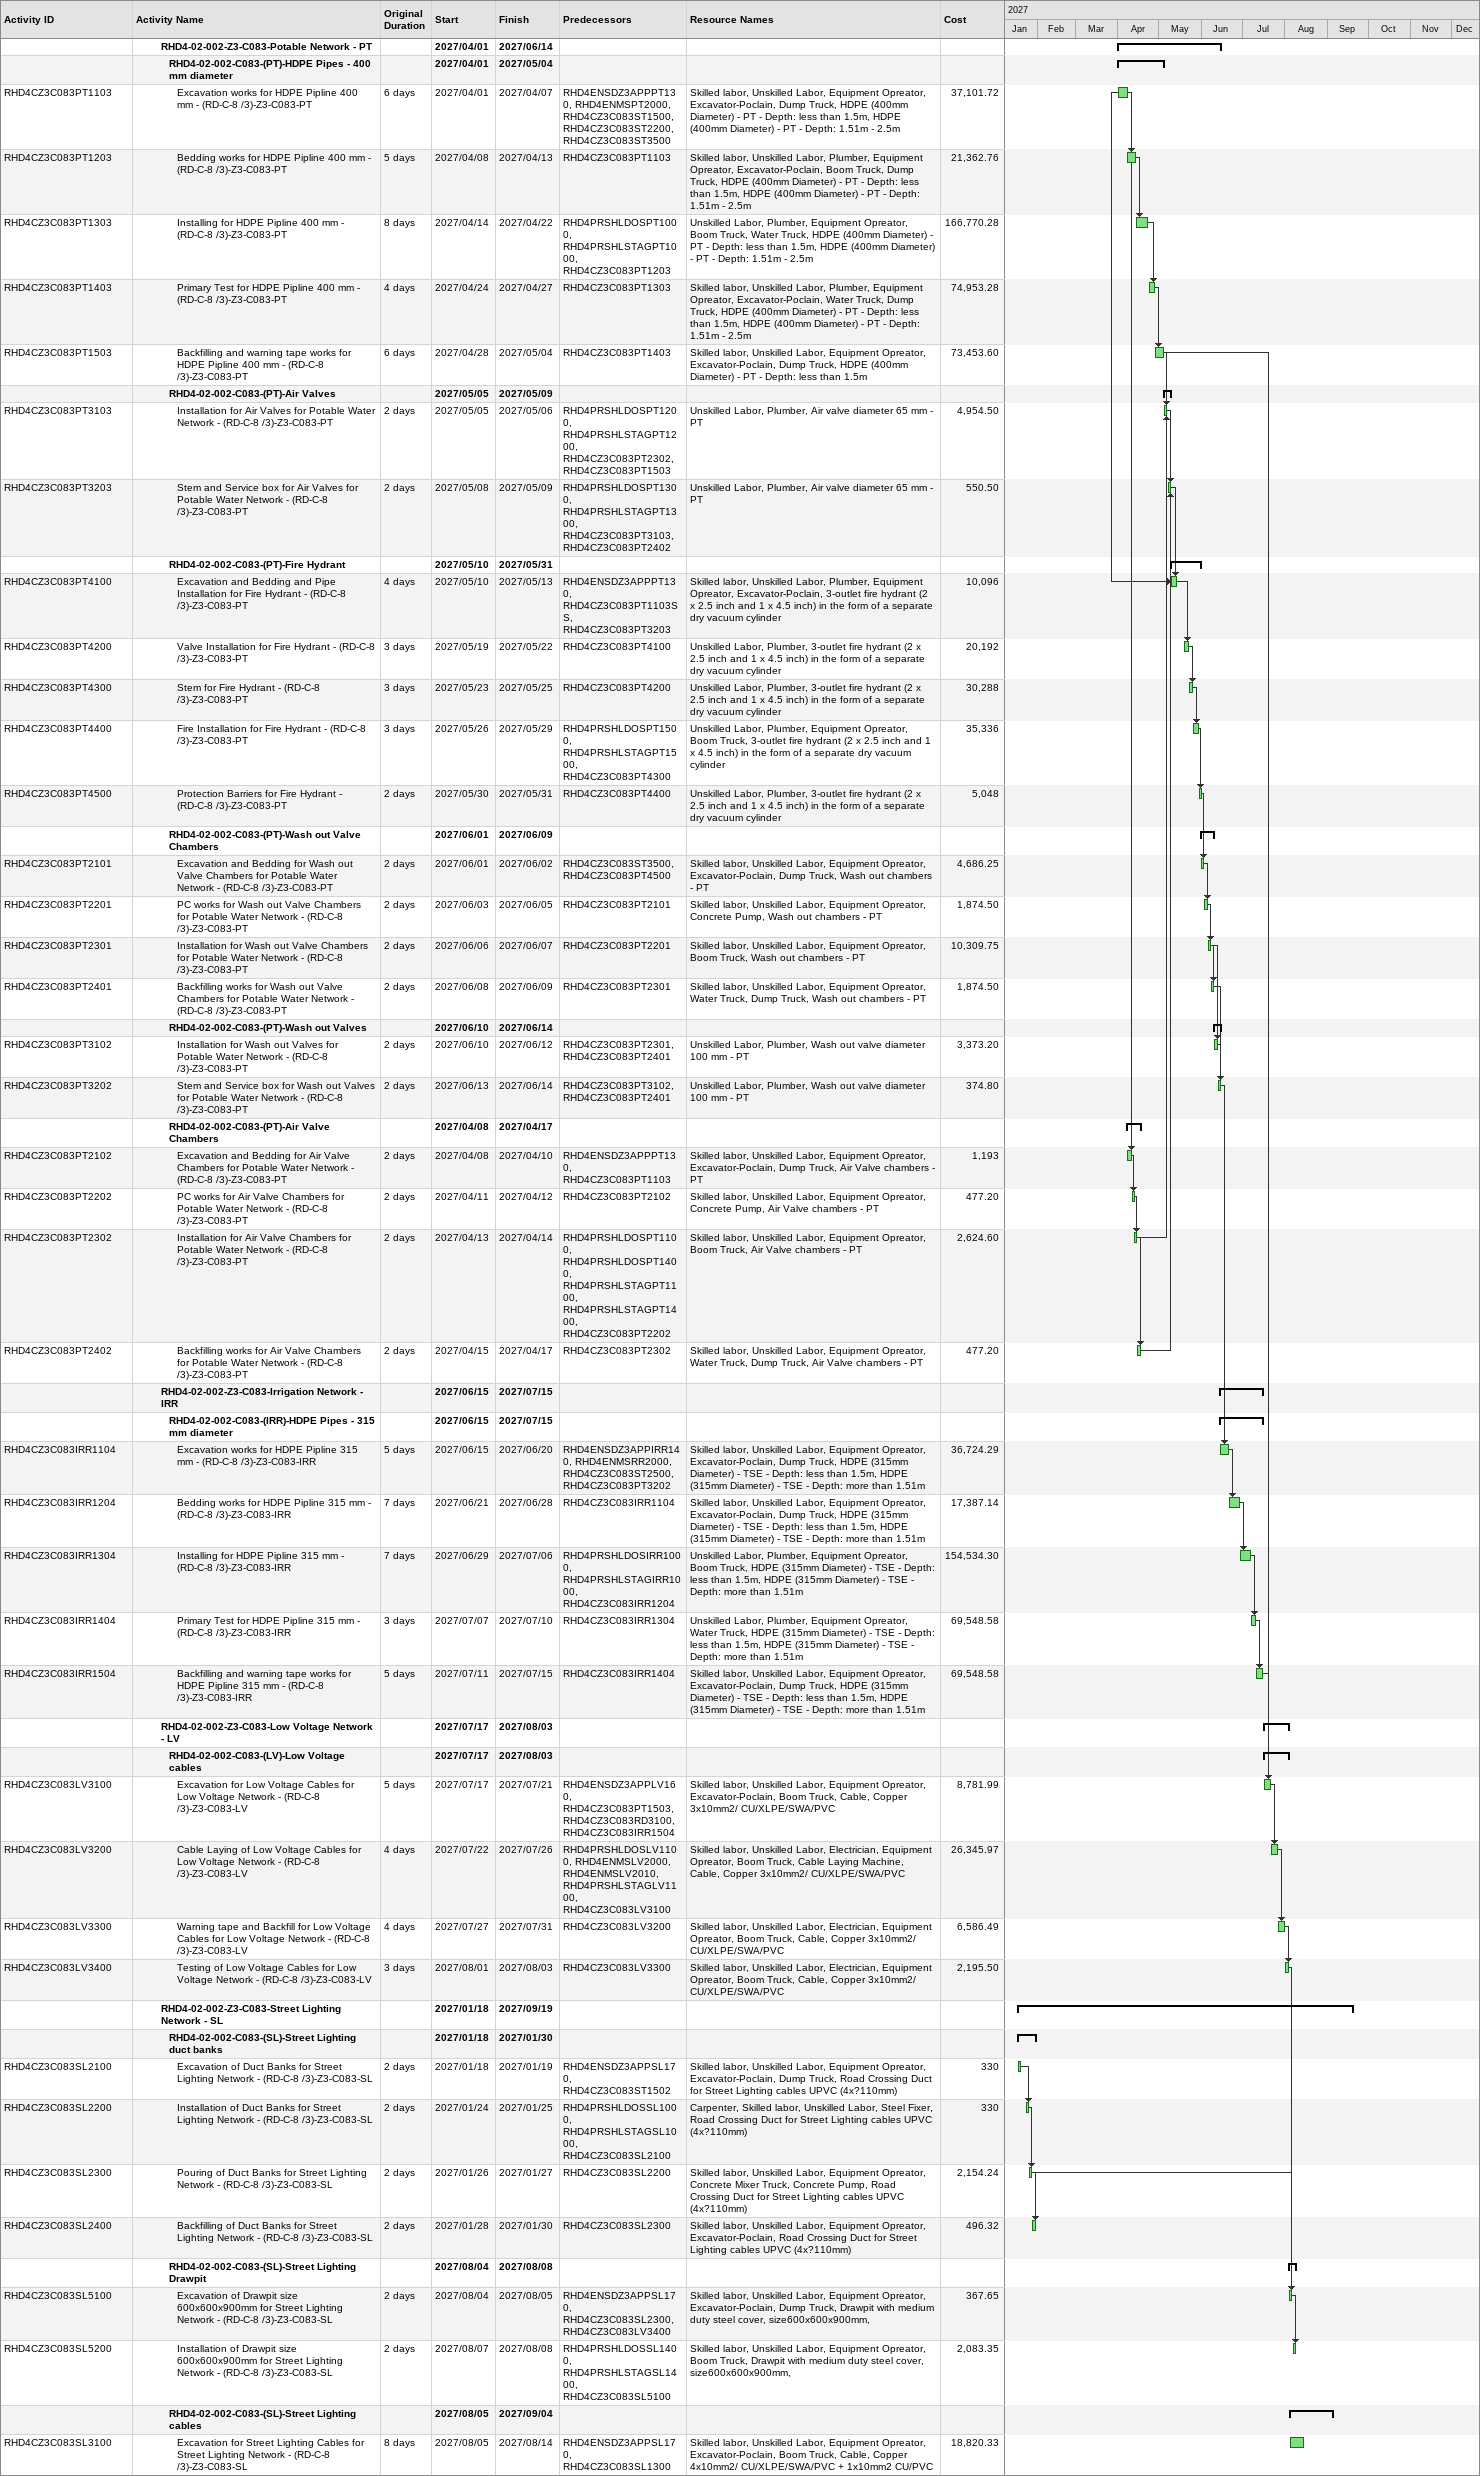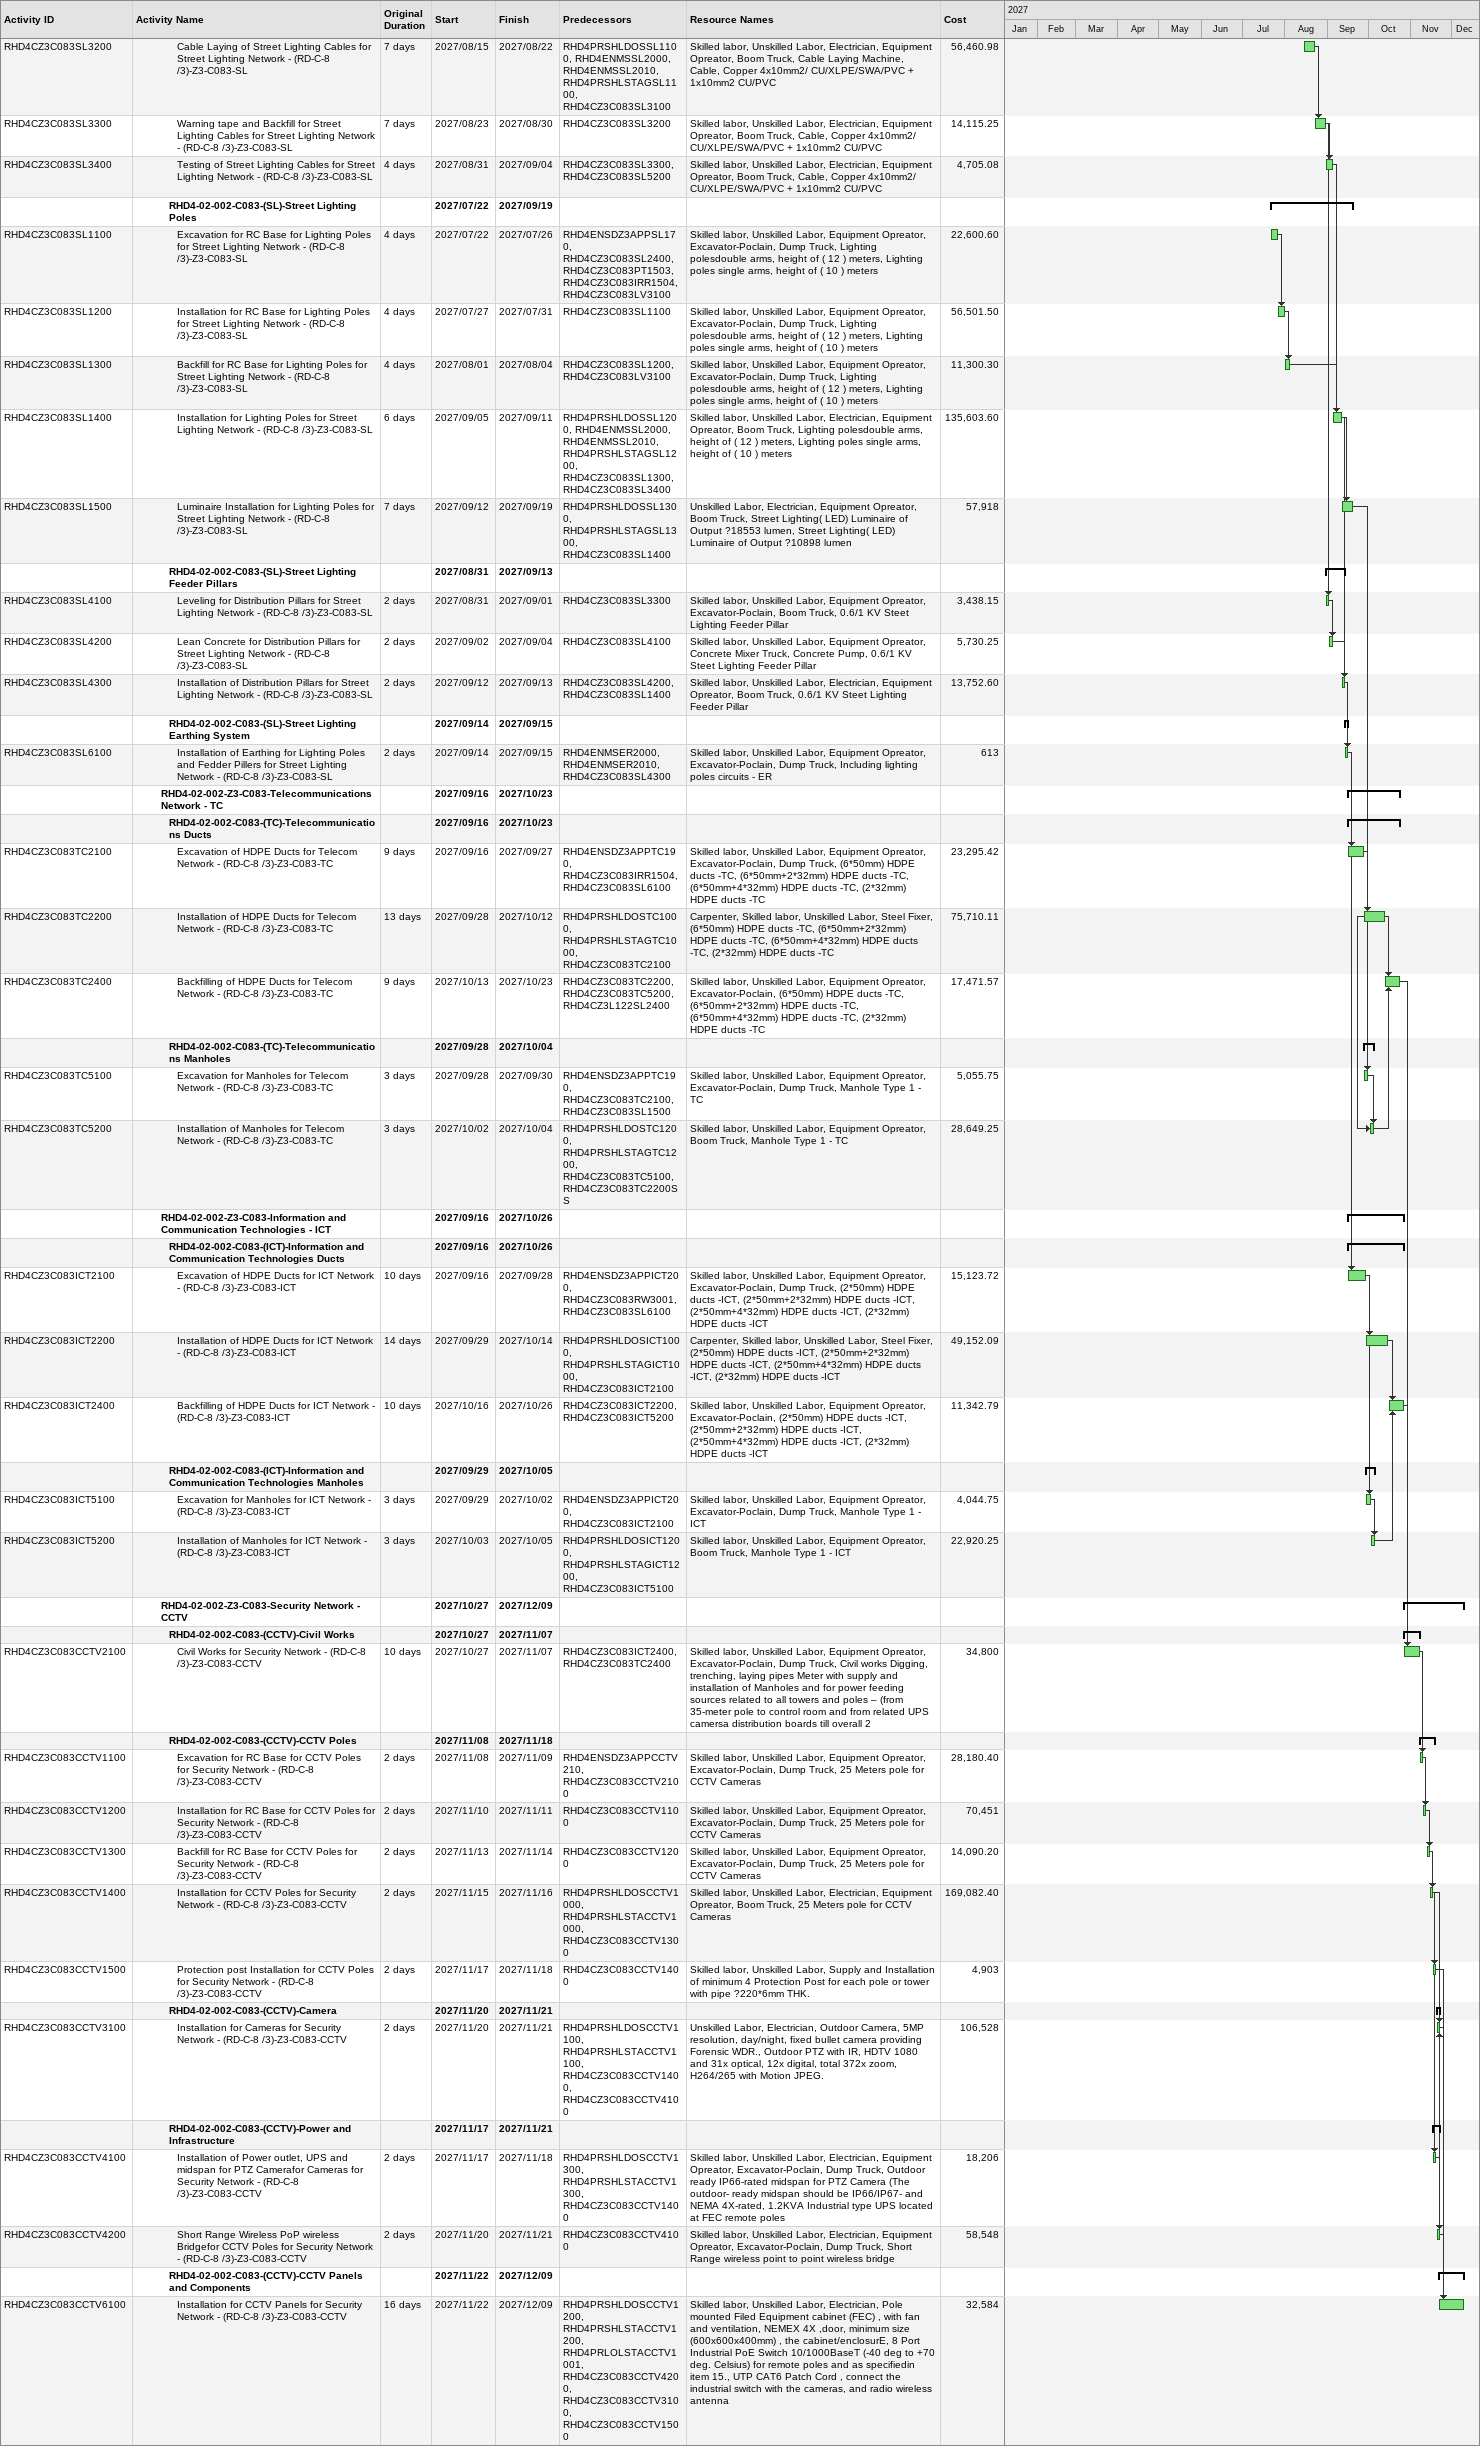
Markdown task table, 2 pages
| ID | Level | Task | Original duration | Start | Finish | Predecessors | Resources | Cost |
|---|---|---|---|---|---|---|---|---|
|  | 4 | **RHD4-02-002-Z3-C083-Potable Network - PT** |  | 2027-04-01 | 2027-06-14 |  |  |  |
|  | 5 | **RHD4-02-002-C083-(PT)-HDPE Pipes - 400 mm diameter** |  | 2027-04-01 | 2027-05-04 |  |  |  |
| RHD4CZ3C083PT1103 | 6 | Excavation works for HDPE Pipline 400 mm - (RD-C-8 /3)-Z3-C083-PT | 6d | 2027-04-01 | 2027-04-07 | RHD4ENSDZ3APPPT130, RHD4ENMSPT2000, RHD4CZ3C083ST1500, RHD4CZ3C083ST2200, RHD4CZ3C083ST3500 | Skilled labor, Unskilled Labor, Equipment Opreator, Excavator-Poclain, Dump Truck, HDPE (400mm Diameter) - PT - Depth: less than 1.5m, HDPE (400mm Diameter) - PT - Depth: 1.51m - 2.5m | 37101.72 |
| RHD4CZ3C083PT1203 | 6 | Bedding works for HDPE Pipline 400 mm - (RD-C-8 /3)-Z3-C083-PT | 5d | 2027-04-08 | 2027-04-13 | RHD4CZ3C083PT1103 | Skilled labor, Unskilled Labor, Plumber, Equipment Opreator, Excavator-Poclain, Boom Truck, Dump Truck, HDPE (400mm Diameter) - PT - Depth: less than 1.5m, HDPE (400mm Diameter) - PT - Depth: 1.51m - 2.5m | 21362.76 |
| RHD4CZ3C083PT1303 | 6 | Installing for HDPE Pipline 400 mm - (RD-C-8 /3)-Z3-C083-PT | 8d | 2027-04-14 | 2027-04-22 | RHD4PRSHLDOSPT1000, RHD4PRSHLSTAGPT1000, RHD4CZ3C083PT1203 | Unskilled Labor, Plumber, Equipment Opreator, Boom Truck, Water Truck, HDPE (400mm Diameter) - PT - Depth: less than 1.5m, HDPE (400mm Diameter) - PT - Depth: 1.51m - 2.5m | 166770.28 |
| RHD4CZ3C083PT1403 | 6 | Primary Test for HDPE Pipline 400 mm - (RD-C-8 /3)-Z3-C083-PT | 4d | 2027-04-24 | 2027-04-27 | RHD4CZ3C083PT1303 | Skilled labor, Unskilled Labor, Plumber, Equipment Opreator, Excavator-Poclain, Water Truck, Dump Truck, HDPE (400mm Diameter) - PT - Depth: less than 1.5m, HDPE (400mm Diameter) - PT - Depth: 1.51m - 2.5m | 74953.28 |
| RHD4CZ3C083PT1503 | 6 | Backfilling and warning tape works for HDPE Pipline 400 mm - (RD-C-8 /3)-Z3-C083-PT | 6d | 2027-04-28 | 2027-05-04 | RHD4CZ3C083PT1403 | Skilled labor, Unskilled Labor, Equipment Opreator, Excavator-Poclain, Dump Truck, HDPE (400mm Diameter) - PT - Depth: less than 1.5m | 73453.60 |
|  | 5 | **RHD4-02-002-C083-(PT)-Air Valves** |  | 2027-05-05 | 2027-05-09 |  |  |  |
| RHD4CZ3C083PT3103 | 6 | Installation for Air Valves for Potable Water Network - (RD-C-8 /3)-Z3-C083-PT | 2d | 2027-05-05 | 2027-05-06 | RHD4PRSHLDOSPT1200, RHD4PRSHLSTAGPT1200, RHD4CZ3C083PT2302, RHD4CZ3C083PT1503 | Unskilled Labor, Plumber, Air valve diameter 65 mm - PT | 4954.50 |
| RHD4CZ3C083PT3203 | 6 | Stem and Service box for Air Valves for Potable Water Network - (RD-C-8 /3)-Z3-C083-PT | 2d | 2027-05-08 | 2027-05-09 | RHD4PRSHLDOSPT1300, RHD4PRSHLSTAGPT1300, RHD4CZ3C083PT3103, RHD4CZ3C083PT2402 | Unskilled Labor, Plumber, Air valve diameter 65 mm - PT | 550.50 |
|  | 5 | **RHD4-02-002-C083-(PT)-Fire Hydrant** |  | 2027-05-10 | 2027-05-31 |  |  |  |
| RHD4CZ3C083PT4100 | 6 | Excavation and Bedding and Pipe Installation for Fire Hydrant - (RD-C-8 /3)-Z3-C083-PT | 4d | 2027-05-10 | 2027-05-13 | RHD4ENSDZ3APPPT130, RHD4CZ3C083PT1103SS, RHD4CZ3C083PT3203 | Skilled labor, Unskilled Labor, Plumber, Equipment Opreator, Excavator-Poclain, 3-outlet fire hydrant (2 x 2.5 inch and 1 x 4.5 inch) in the form of a separate dry vacuum cylinder | 10096 |
| RHD4CZ3C083PT4200 | 6 | Valve Installation for Fire Hydrant - (RD-C-8 /3)-Z3-C083-PT | 3d | 2027-05-19 | 2027-05-22 | RHD4CZ3C083PT4100 | Unskilled Labor, Plumber, 3-outlet fire hydrant (2 x 2.5 inch and 1 x 4.5 inch) in the form of a separate dry vacuum cylinder | 20192 |
| RHD4CZ3C083PT4300 | 6 | Stem for Fire Hydrant - (RD-C-8 /3)-Z3-C083-PT | 3d | 2027-05-23 | 2027-05-25 | RHD4CZ3C083PT4200 | Unskilled Labor, Plumber, 3-outlet fire hydrant (2 x 2.5 inch and 1 x 4.5 inch) in the form of a separate dry vacuum cylinder | 30288 |
| RHD4CZ3C083PT4400 | 6 | Fire Installation for Fire Hydrant - (RD-C-8 /3)-Z3-C083-PT | 3d | 2027-05-26 | 2027-05-29 | RHD4PRSHLDOSPT1500, RHD4PRSHLSTAGPT1500, RHD4CZ3C083PT4300 | Unskilled Labor, Plumber, Equipment Opreator, Boom Truck, 3-outlet fire hydrant (2 x 2.5 inch and 1 x 4.5 inch) in the form of a separate dry vacuum cylinder | 35336 |
| RHD4CZ3C083PT4500 | 6 | Protection Barriers for Fire Hydrant - (RD-C-8 /3)-Z3-C083-PT | 2d | 2027-05-30 | 2027-05-31 | RHD4CZ3C083PT4400 | Unskilled Labor, Plumber, 3-outlet fire hydrant (2 x 2.5 inch and 1 x 4.5 inch) in the form of a separate dry vacuum cylinder | 5048 |
|  | 5 | **RHD4-02-002-C083-(PT)-Wash out Valve Chambers** |  | 2027-06-01 | 2027-06-09 |  |  |  |
| RHD4CZ3C083PT2101 | 6 | Excavation and Bedding for Wash out Valve Chambers for Potable Water Network - (RD-C-8 /3)-Z3-C083-PT | 2d | 2027-06-01 | 2027-06-02 | RHD4CZ3C083ST3500, RHD4CZ3C083PT4500 | Skilled labor, Unskilled Labor, Equipment Opreator, Excavator-Poclain, Dump Truck, Wash out chambers - PT | 4686.25 |
| RHD4CZ3C083PT2201 | 6 | PC works for Wash out Valve Chambers for Potable Water Network - (RD-C-8 /3)-Z3-C083-PT | 2d | 2027-06-03 | 2027-06-05 | RHD4CZ3C083PT2101 | Skilled labor, Unskilled Labor, Equipment Opreator, Concrete Pump, Wash out chambers - PT | 1874.50 |
| RHD4CZ3C083PT2301 | 6 | Installation for Wash out Valve Chambers for Potable Water Network - (RD-C-8 /3)-Z3-C083-PT | 2d | 2027-06-06 | 2027-06-07 | RHD4CZ3C083PT2201 | Skilled labor, Unskilled Labor, Equipment Opreator, Boom Truck, Wash out chambers - PT | 10309.75 |
| RHD4CZ3C083PT2401 | 6 | Backfilling works for Wash out Valve Chambers for Potable Water Network - (RD-C-8 /3)-Z3-C083-PT | 2d | 2027-06-08 | 2027-06-09 | RHD4CZ3C083PT2301 | Skilled labor, Unskilled Labor, Equipment Opreator, Water Truck, Dump Truck, Wash out chambers - PT | 1874.50 |
|  | 5 | **RHD4-02-002-C083-(PT)-Wash out Valves** |  | 2027-06-10 | 2027-06-14 |  |  |  |
| RHD4CZ3C083PT3102 | 6 | Installation for Wash out Valves for Potable Water Network - (RD-C-8 /3)-Z3-C083-PT | 2d | 2027-06-10 | 2027-06-12 | RHD4CZ3C083PT2301, RHD4CZ3C083PT2401 | Unskilled Labor, Plumber, Wash out valve diameter 100 mm - PT | 3373.20 |
| RHD4CZ3C083PT3202 | 6 | Stem and Service box for Wash out Valves for Potable Water Network - (RD-C-8 /3)-Z3-C083-PT | 2d | 2027-06-13 | 2027-06-14 | RHD4CZ3C083PT3102, RHD4CZ3C083PT2401 | Unskilled Labor, Plumber, Wash out valve diameter 100 mm - PT | 374.80 |
|  | 5 | **RHD4-02-002-C083-(PT)-Air Valve Chambers** |  | 2027-04-08 | 2027-04-17 |  |  |  |
| RHD4CZ3C083PT2102 | 6 | Excavation and Bedding for Air Valve Chambers for Potable Water Network - (RD-C-8 /3)-Z3-C083-PT | 2d | 2027-04-08 | 2027-04-10 | RHD4ENSDZ3APPPT130, RHD4CZ3C083PT1103 | Skilled labor, Unskilled Labor, Equipment Opreator, Excavator-Poclain, Dump Truck, Air Valve chambers - PT | 1193 |
| RHD4CZ3C083PT2202 | 6 | PC works for Air Valve Chambers for Potable Water Network - (RD-C-8 /3)-Z3-C083-PT | 2d | 2027-04-11 | 2027-04-12 | RHD4CZ3C083PT2102 | Skilled labor, Unskilled Labor, Equipment Opreator, Concrete Pump, Air Valve chambers - PT | 477.20 |
| RHD4CZ3C083PT2302 | 6 | Installation for Air Valve Chambers for Potable Water Network - (RD-C-8 /3)-Z3-C083-PT | 2d | 2027-04-13 | 2027-04-14 | RHD4PRSHLDOSPT1100, RHD4PRSHLDOSPT1400, RHD4PRSHLSTAGPT1100, RHD4PRSHLSTAGPT1400, RHD4CZ3C083PT2202 | Skilled labor, Unskilled Labor, Equipment Opreator, Boom Truck, Air Valve chambers - PT | 2624.60 |
| RHD4CZ3C083PT2402 | 6 | Backfilling works for Air Valve Chambers for Potable Water Network - (RD-C-8 /3)-Z3-C083-PT | 2d | 2027-04-15 | 2027-04-17 | RHD4CZ3C083PT2302 | Skilled labor, Unskilled Labor, Equipment Opreator, Water Truck, Dump Truck, Air Valve chambers - PT | 477.20 |
|  | 4 | **RHD4-02-002-Z3-C083-Irrigation Network - IRR** |  | 2027-06-15 | 2027-07-15 |  |  |  |
|  | 5 | **RHD4-02-002-C083-(IRR)-HDPE Pipes - 315 mm diameter** |  | 2027-06-15 | 2027-07-15 |  |  |  |
| RHD4CZ3C083IRR1104 | 6 | Excavation works for HDPE Pipline 315 mm - (RD-C-8 /3)-Z3-C083-IRR | 5d | 2027-06-15 | 2027-06-20 | RHD4ENSDZ3APPIRR140, RHD4ENMSRR2000, RHD4CZ3C083ST2500, RHD4CZ3C083PT3202 | Skilled labor, Unskilled Labor, Equipment Opreator, Excavator-Poclain, Dump Truck, HDPE (315mm Diameter) - TSE - Depth: less than 1.5m, HDPE (315mm Diameter) - TSE - Depth: more than 1.51m | 36724.29 |
| RHD4CZ3C083IRR1204 | 6 | Bedding works for HDPE Pipline 315 mm - (RD-C-8 /3)-Z3-C083-IRR | 7d | 2027-06-21 | 2027-06-28 | RHD4CZ3C083IRR1104 | Skilled labor, Unskilled Labor, Equipment Opreator, Excavator-Poclain, Dump Truck, HDPE (315mm Diameter) - TSE - Depth: less than 1.5m, HDPE (315mm Diameter) - TSE - Depth: more than 1.51m | 17387.14 |
| RHD4CZ3C083IRR1304 | 6 | Installing for HDPE Pipline 315 mm - (RD-C-8 /3)-Z3-C083-IRR | 7d | 2027-06-29 | 2027-07-06 | RHD4PRSHLDOSIRR1000, RHD4PRSHLSTAGIRR1000, RHD4CZ3C083IRR1204 | Unskilled Labor, Plumber, Equipment Opreator, Boom Truck, HDPE (315mm Diameter) - TSE - Depth: less than 1.5m, HDPE (315mm Diameter) - TSE - Depth: more than 1.51m | 154534.30 |
| RHD4CZ3C083IRR1404 | 6 | Primary Test for HDPE Pipline 315 mm - (RD-C-8 /3)-Z3-C083-IRR | 3d | 2027-07-07 | 2027-07-10 | RHD4CZ3C083IRR1304 | Unskilled Labor, Plumber, Equipment Opreator, Water Truck, HDPE (315mm Diameter) - TSE - Depth: less than 1.5m, HDPE (315mm Diameter) - TSE - Depth: more than 1.51m | 69548.58 |
| RHD4CZ3C083IRR1504 | 6 | Backfilling and warning tape works for HDPE Pipline 315 mm - (RD-C-8 /3)-Z3-C083-IRR | 5d | 2027-07-11 | 2027-07-15 | RHD4CZ3C083IRR1404 | Skilled labor, Unskilled Labor, Equipment Opreator, Excavator-Poclain, Dump Truck, HDPE (315mm Diameter) - TSE - Depth: less than 1.5m, HDPE (315mm Diameter) - TSE - Depth: more than 1.51m | 69548.58 |
|  | 4 | **RHD4-02-002-Z3-C083-Low Voltage Network - LV** |  | 2027-07-17 | 2027-08-03 |  |  |  |
|  | 5 | **RHD4-02-002-C083-(LV)-Low Voltage cables** |  | 2027-07-17 | 2027-08-03 |  |  |  |
| RHD4CZ3C083LV3100 | 6 | Excavation for Low Voltage Cables for Low Voltage Network - (RD-C-8 /3)-Z3-C083-LV | 5d | 2027-07-17 | 2027-07-21 | RHD4ENSDZ3APPLV160, RHD4CZ3C083PT1503, RHD4CZ3C083RD3100, RHD4CZ3C083IRR1504 | Skilled labor, Unskilled Labor, Equipment Opreator, Excavator-Poclain, Boom Truck, Cable, Copper 3x10mm2/ CU/XLPE/SWA/PVC | 8781.99 |
| RHD4CZ3C083LV3200 | 6 | Cable Laying of Low Voltage Cables for Low Voltage Network - (RD-C-8 /3)-Z3-C083-LV | 4d | 2027-07-22 | 2027-07-26 | RHD4PRSHLDOSLV1100, RHD4ENMSLV2000, RHD4ENMSLV2010, RHD4PRSHLSTAGLV1100, RHD4CZ3C083LV3100 | Skilled labor, Unskilled Labor, Electrician, Equipment Opreator, Boom Truck, Cable Laying Machine, Cable, Copper 3x10mm2/ CU/XLPE/SWA/PVC | 26345.97 |
| RHD4CZ3C083LV3300 | 6 | Warning tape and Backfill for Low Voltage Cables for Low Voltage Network - (RD-C-8 /3)-Z3-C083-LV | 4d | 2027-07-27 | 2027-07-31 | RHD4CZ3C083LV3200 | Skilled labor, Unskilled Labor, Electrician, Equipment Opreator, Boom Truck, Cable, Copper 3x10mm2/ CU/XLPE/SWA/PVC | 6586.49 |
| RHD4CZ3C083LV3400 | 6 | Testing of Low Voltage Cables for Low Voltage Network - (RD-C-8 /3)-Z3-C083-LV | 3d | 2027-08-01 | 2027-08-03 | RHD4CZ3C083LV3300 | Skilled labor, Unskilled Labor, Electrician, Equipment Opreator, Boom Truck, Cable, Copper 3x10mm2/ CU/XLPE/SWA/PVC | 2195.50 |
|  | 4 | **RHD4-02-002-Z3-C083-Street Lighting Network - SL** |  | 2027-01-18 | 2027-09-19 |  |  |  |
|  | 5 | **RHD4-02-002-C083-(SL)-Street Lighting duct banks** |  | 2027-01-18 | 2027-01-30 |  |  |  |
| RHD4CZ3C083SL2100 | 6 | Excavation of Duct Banks for Street Lighting Network - (RD-C-8 /3)-Z3-C083-SL | 2d | 2027-01-18 | 2027-01-19 | RHD4ENSDZ3APPSL170, RHD4CZ3C083ST1502 | Skilled labor, Unskilled Labor, Equipment Opreator, Excavator-Poclain, Dump Truck, Road Crossing Duct for Street Lighting cables UPVC (4x?110mm) | 330 |
| RHD4CZ3C083SL2200 | 6 | Installation of Duct Banks for Street Lighting Network - (RD-C-8 /3)-Z3-C083-SL | 2d | 2027-01-24 | 2027-01-25 | RHD4PRSHLDOSSL1000, RHD4PRSHLSTAGSL1000, RHD4CZ3C083SL2100 | Carpenter, Skilled labor, Unskilled Labor, Steel Fixer, Road Crossing Duct for Street Lighting cables UPVC (4x?110mm) | 330 |
| RHD4CZ3C083SL2300 | 6 | Pouring of Duct Banks for Street Lighting Network - (RD-C-8 /3)-Z3-C083-SL | 2d | 2027-01-26 | 2027-01-27 | RHD4CZ3C083SL2200 | Skilled labor, Unskilled Labor, Equipment Opreator, Concrete Mixer Truck, Concrete Pump, Road Crossing Duct for Street Lighting cables UPVC (4x?110mm) | 2154.24 |
| RHD4CZ3C083SL2400 | 6 | Backfilling of Duct Banks for Street Lighting Network - (RD-C-8 /3)-Z3-C083-SL | 2d | 2027-01-28 | 2027-01-30 | RHD4CZ3C083SL2300 | Skilled labor, Unskilled Labor, Equipment Opreator, Excavator-Poclain, Road Crossing Duct for Street Lighting cables UPVC (4x?110mm) | 496.32 |
|  | 5 | **RHD4-02-002-C083-(SL)-Street Lighting Drawpit** |  | 2027-08-04 | 2027-08-08 |  |  |  |
| RHD4CZ3C083SL5100 | 6 | Excavation of Drawpit size 600x600x900mm for Street Lighting Network - (RD-C-8 /3)-Z3-C083-SL | 2d | 2027-08-04 | 2027-08-05 | RHD4ENSDZ3APPSL170, RHD4CZ3C083SL2300, RHD4CZ3C083LV3400 | Skilled labor, Unskilled Labor, Equipment Opreator, Excavator-Poclain, Dump Truck, Drawpit with medium duty steel cover, size600x600x900mm, | 367.65 |
| RHD4CZ3C083SL5200 | 6 | Installation of Drawpit size 600x600x900mm for Street Lighting Network - (RD-C-8 /3)-Z3-C083-SL | 2d | 2027-08-07 | 2027-08-08 | RHD4PRSHLDOSSL1400, RHD4PRSHLSTAGSL1400, RHD4CZ3C083SL5100 | Skilled labor, Unskilled Labor, Equipment Opreator, Boom Truck, Drawpit with medium duty steel cover, size600x600x900mm, | 2083.35 |
|  | 5 | **RHD4-02-002-C083-(SL)-Street Lighting cables** |  | 2027-08-05 | 2027-09-04 |  |  |  |
| RHD4CZ3C083SL3100 | 6 | Excavation for Street Lighting Cables for Street Lighting Network - (RD-C-8 /3)-Z3-C083-SL | 8d | 2027-08-05 | 2027-08-14 | RHD4ENSDZ3APPSL170, RHD4CZ3C083SL1300 | Skilled labor, Unskilled Labor, Equipment Opreator, Excavator-Poclain, Boom Truck, Cable, Copper 4x10mm2/ CU/XLPE/SWA/PVC + 1x10mm2 CU/PVC | 18820.33 |
| RHD4CZ3C083SL3200 | 6 | Cable Laying of Street Lighting Cables for Street Lighting Network - (RD-C-8 /3)-Z3-C083-SL | 7d | 2027-08-15 | 2027-08-22 | RHD4PRSHLDOSSL1100, RHD4ENMSSL2000, RHD4ENMSSL2010, RHD4PRSHLSTAGSL1100, RHD4CZ3C083SL3100 | Skilled labor, Unskilled Labor, Electrician, Equipment Opreator, Boom Truck, Cable Laying Machine, Cable, Copper 4x10mm2/ CU/XLPE/SWA/PVC + 1x10mm2 CU/PVC | 56460.98 |
| RHD4CZ3C083SL3300 | 6 | Warning tape and Backfill for Street Lighting Cables for Street Lighting Network - (RD-C-8 /3)-Z3-C083-SL | 7d | 2027-08-23 | 2027-08-30 | RHD4CZ3C083SL3200 | Skilled labor, Unskilled Labor, Electrician, Equipment Opreator, Boom Truck, Cable, Copper 4x10mm2/ CU/XLPE/SWA/PVC + 1x10mm2 CU/PVC | 14115.25 |
| RHD4CZ3C083SL3400 | 6 | Testing of Street Lighting Cables for Street Lighting Network - (RD-C-8 /3)-Z3-C083-SL | 4d | 2027-08-31 | 2027-09-04 | RHD4CZ3C083SL3300, RHD4CZ3C083SL5200 | Skilled labor, Unskilled Labor, Electrician, Equipment Opreator, Boom Truck, Cable, Copper 4x10mm2/ CU/XLPE/SWA/PVC + 1x10mm2 CU/PVC | 4705.08 |
|  | 5 | **RHD4-02-002-C083-(SL)-Street Lighting Poles** |  | 2027-07-22 | 2027-09-19 |  |  |  |
| RHD4CZ3C083SL1100 | 6 | Excavation for RC Base for Lighting Poles for Street Lighting Network - (RD-C-8 /3)-Z3-C083-SL | 4d | 2027-07-22 | 2027-07-26 | RHD4ENSDZ3APPSL170, RHD4CZ3C083SL2400, RHD4CZ3C083PT1503, RHD4CZ3C083IRR1504, RHD4CZ3C083LV3100 | Skilled labor, Unskilled Labor, Equipment Opreator, Excavator-Poclain, Dump Truck, Lighting polesdouble arms, height of ( 12 ) meters, Lighting poles single arms, height of ( 10 ) meters | 22600.60 |
| RHD4CZ3C083SL1200 | 6 | Installation for RC Base for Lighting Poles for Street Lighting Network - (RD-C-8 /3)-Z3-C083-SL | 4d | 2027-07-27 | 2027-07-31 | RHD4CZ3C083SL1100 | Skilled labor, Unskilled Labor, Equipment Opreator, Excavator-Poclain, Dump Truck, Lighting polesdouble arms, height of ( 12 ) meters, Lighting poles single arms, height of ( 10 ) meters | 56501.50 |
| RHD4CZ3C083SL1300 | 6 | Backfill for RC Base for Lighting Poles for Street Lighting Network - (RD-C-8 /3)-Z3-C083-SL | 4d | 2027-08-01 | 2027-08-04 | RHD4CZ3C083SL1200, RHD4CZ3C083LV3100 | Skilled labor, Unskilled Labor, Equipment Opreator, Excavator-Poclain, Dump Truck, Lighting polesdouble arms, height of ( 12 ) meters, Lighting poles single arms, height of ( 10 ) meters | 11300.30 |
| RHD4CZ3C083SL1400 | 6 | Installation for Lighting Poles for Street Lighting Network - (RD-C-8 /3)-Z3-C083-SL | 6d | 2027-09-05 | 2027-09-11 | RHD4PRSHLDOSSL1200, RHD4ENMSSL2000, RHD4ENMSSL2010, RHD4PRSHLSTAGSL1200, RHD4CZ3C083SL1300, RHD4CZ3C083SL3400 | Skilled labor, Unskilled Labor, Electrician, Equipment Opreator, Boom Truck, Lighting polesdouble arms, height of ( 12 ) meters, Lighting poles single arms, height of ( 10 ) meters | 135603.60 |
| RHD4CZ3C083SL1500 | 6 | Luminaire Installation for Lighting Poles for Street Lighting Network - (RD-C-8 /3)-Z3-C083-SL | 7d | 2027-09-12 | 2027-09-19 | RHD4PRSHLDOSSL1300, RHD4PRSHLSTAGSL1300, RHD4CZ3C083SL1400 | Unskilled Labor, Electrician, Equipment Opreator, Boom Truck, Street Lighting( LED) Luminaire of Output ?18553 lumen, Street Lighting( LED) Luminaire of Output ?10898 lumen | 57918 |
|  | 5 | **RHD4-02-002-C083-(SL)-Street Lighting Feeder Pillars** |  | 2027-08-31 | 2027-09-13 |  |  |  |
| RHD4CZ3C083SL4100 | 6 | Leveling for Distribution Pillars for Street Lighting Network - (RD-C-8 /3)-Z3-C083-SL | 2d | 2027-08-31 | 2027-09-01 | RHD4CZ3C083SL3300 | Skilled labor, Unskilled Labor, Equipment Opreator, Excavator-Poclain, Boom Truck, 0.6/1 KV Steet Lighting Feeder Pillar | 3438.15 |
| RHD4CZ3C083SL4200 | 6 | Lean Concrete for Distribution Pillars for Street Lighting Network - (RD-C-8 /3)-Z3-C083-SL | 2d | 2027-09-02 | 2027-09-04 | RHD4CZ3C083SL4100 | Skilled labor, Unskilled Labor, Equipment Opreator, Concrete Mixer Truck, Concrete Pump, 0.6/1 KV Steet Lighting Feeder Pillar | 5730.25 |
| RHD4CZ3C083SL4300 | 6 | Installation of Distribution Pillars for Street Lighting Network - (RD-C-8 /3)-Z3-C083-SL | 2d | 2027-09-12 | 2027-09-13 | RHD4CZ3C083SL4200, RHD4CZ3C083SL1400 | Skilled labor, Unskilled Labor, Electrician, Equipment Opreator, Boom Truck, 0.6/1 KV Steet Lighting Feeder Pillar | 13752.60 |
|  | 5 | **RHD4-02-002-C083-(SL)-Street Lighting Earthing System** |  | 2027-09-14 | 2027-09-15 |  |  |  |
| RHD4CZ3C083SL6100 | 6 | Installation of Earthing for Lighting Poles and Fedder Pillers for Street Lighting Network - (RD-C-8 /3)-Z3-C083-SL | 2d | 2027-09-14 | 2027-09-15 | RHD4ENMSER2000, RHD4ENMSER2010, RHD4CZ3C083SL4300 | Skilled labor, Unskilled Labor, Equipment Opreator, Excavator-Poclain, Dump Truck, Including lighting poles circuits - ER | 613 |
|  | 4 | **RHD4-02-002-Z3-C083-Telecommunications Network - TC** |  | 2027-09-16 | 2027-10-23 |  |  |  |
|  | 5 | **RHD4-02-002-C083-(TC)-Telecommunications Ducts** |  | 2027-09-16 | 2027-10-23 |  |  |  |
| RHD4CZ3C083TC2100 | 6 | Excavation of HDPE Ducts for Telecom Network - (RD-C-8 /3)-Z3-C083-TC | 9d | 2027-09-16 | 2027-09-27 | RHD4ENSDZ3APPTC190, RHD4CZ3C083IRR1504, RHD4CZ3C083SL6100 | Skilled labor, Unskilled Labor, Equipment Opreator, Excavator-Poclain, Dump Truck, (6*50mm) HDPE ducts -TC, (6*50mm+2*32mm) HDPE ducts -TC, (6*50mm+4*32mm) HDPE ducts -TC, (2*32mm) HDPE ducts -TC | 23295.42 |
| RHD4CZ3C083TC2200 | 6 | Installation of HDPE Ducts for Telecom Network - (RD-C-8 /3)-Z3-C083-TC | 13d | 2027-09-28 | 2027-10-12 | RHD4PRSHLDOSTC1000, RHD4PRSHLSTAGTC1000, RHD4CZ3C083TC2100 | Carpenter, Skilled labor, Unskilled Labor, Steel Fixer, (6*50mm) HDPE ducts -TC, (6*50mm+2*32mm) HDPE ducts -TC, (6*50mm+4*32mm) HDPE ducts -TC, (2*32mm) HDPE ducts -TC | 75710.11 |
| RHD4CZ3C083TC2400 | 6 | Backfilling of HDPE Ducts for Telecom Network - (RD-C-8 /3)-Z3-C083-TC | 9d | 2027-10-13 | 2027-10-23 | RHD4CZ3C083TC2200, RHD4CZ3C083TC5200, RHD4CZ3L122SL2400 | Skilled labor, Unskilled Labor, Equipment Opreator, Excavator-Poclain, (6*50mm) HDPE ducts -TC, (6*50mm+2*32mm) HDPE ducts -TC, (6*50mm+4*32mm) HDPE ducts -TC, (2*32mm) HDPE ducts -TC | 17471.57 |
|  | 5 | **RHD4-02-002-C083-(TC)-Telecommunications Manholes** |  | 2027-09-28 | 2027-10-04 |  |  |  |
| RHD4CZ3C083TC5100 | 6 | Excavation for Manholes for Telecom Network - (RD-C-8 /3)-Z3-C083-TC | 3d | 2027-09-28 | 2027-09-30 | RHD4ENSDZ3APPTC190, RHD4CZ3C083TC2100, RHD4CZ3C083SL1500 | Skilled labor, Unskilled Labor, Equipment Opreator, Excavator-Poclain, Dump Truck, Manhole Type 1 - TC | 5055.75 |
| RHD4CZ3C083TC5200 | 6 | Installation of Manholes for Telecom Network - (RD-C-8 /3)-Z3-C083-TC | 3d | 2027-10-02 | 2027-10-04 | RHD4PRSHLDOSTC1200, RHD4PRSHLSTAGTC1200, RHD4CZ3C083TC5100, RHD4CZ3C083TC2200SS | Skilled labor, Unskilled Labor, Equipment Opreator, Boom Truck, Manhole Type 1 - TC | 28649.25 |
|  | 4 | **RHD4-02-002-Z3-C083-Information and Communication Technologies - ICT** |  | 2027-09-16 | 2027-10-26 |  |  |  |
|  | 5 | **RHD4-02-002-C083-(ICT)-Information and Communication Technologies Ducts** |  | 2027-09-16 | 2027-10-26 |  |  |  |
| RHD4CZ3C083ICT2100 | 6 | Excavation of HDPE Ducts for ICT Network - (RD-C-8 /3)-Z3-C083-ICT | 10d | 2027-09-16 | 2027-09-28 | RHD4ENSDZ3APPICT200, RHD4CZ3C083RW3001, RHD4CZ3C083SL6100 | Skilled labor, Unskilled Labor, Equipment Opreator, Excavator-Poclain, Dump Truck, (2*50mm) HDPE ducts -ICT, (2*50mm+2*32mm) HDPE ducts -ICT, (2*50mm+4*32mm) HDPE ducts -ICT, (2*32mm) HDPE ducts -ICT | 15123.72 |
| RHD4CZ3C083ICT2200 | 6 | Installation of HDPE Ducts for ICT Network - (RD-C-8 /3)-Z3-C083-ICT | 14d | 2027-09-29 | 2027-10-14 | RHD4PRSHLDOSICT1000, RHD4PRSHLSTAGICT1000, RHD4CZ3C083ICT2100 | Carpenter, Skilled labor, Unskilled Labor, Steel Fixer, (2*50mm) HDPE ducts -ICT, (2*50mm+2*32mm) HDPE ducts -ICT, (2*50mm+4*32mm) HDPE ducts -ICT, (2*32mm) HDPE ducts -ICT | 49152.09 |
| RHD4CZ3C083ICT2400 | 6 | Backfilling of HDPE Ducts for ICT Network - (RD-C-8 /3)-Z3-C083-ICT | 10d | 2027-10-16 | 2027-10-26 | RHD4CZ3C083ICT2200, RHD4CZ3C083ICT5200 | Skilled labor, Unskilled Labor, Equipment Opreator, Excavator-Poclain, (2*50mm) HDPE ducts -ICT, (2*50mm+2*32mm) HDPE ducts -ICT, (2*50mm+4*32mm) HDPE ducts -ICT, (2*32mm) HDPE ducts -ICT | 11342.79 |
|  | 5 | **RHD4-02-002-C083-(ICT)-Information and Communication Technologies Manholes** |  | 2027-09-29 | 2027-10-05 |  |  |  |
| RHD4CZ3C083ICT5100 | 6 | Excavation for Manholes for ICT Network - (RD-C-8 /3)-Z3-C083-ICT | 3d | 2027-09-29 | 2027-10-02 | RHD4ENSDZ3APPICT200, RHD4CZ3C083ICT2100 | Skilled labor, Unskilled Labor, Equipment Opreator, Excavator-Poclain, Dump Truck, Manhole Type 1 - ICT | 4044.75 |
| RHD4CZ3C083ICT5200 | 6 | Installation of Manholes for ICT Network - (RD-C-8 /3)-Z3-C083-ICT | 3d | 2027-10-03 | 2027-10-05 | RHD4PRSHLDOSICT1200, RHD4PRSHLSTAGICT1200, RHD4CZ3C083ICT5100 | Skilled labor, Unskilled Labor, Equipment Opreator, Boom Truck, Manhole Type 1 - ICT | 22920.25 |
|  | 4 | **RHD4-02-002-Z3-C083-Security Network - CCTV** |  | 2027-10-27 | 2027-12-09 |  |  |  |
|  | 5 | **RHD4-02-002-C083-(CCTV)-Civil Works** |  | 2027-10-27 | 2027-11-07 |  |  |  |
| RHD4CZ3C083CCTV2100 | 6 | Civil Works for Security Network - (RD-C-8 /3)-Z3-C083-CCTV | 10d | 2027-10-27 | 2027-11-07 | RHD4CZ3C083ICT2400, RHD4CZ3C083TC2400 | Skilled labor, Unskilled Labor, Equipment Opreator, Excavator-Poclain, Dump Truck, Civil works Digging, trenching, laying pipes Meter with supply and installation of Manholes and for power feeding sources related to all towers and poles – (from 35-meter pole to control room and from related UPS camersa distribution boards till overall 2 | 34800 |
|  | 5 | **RHD4-02-002-C083-(CCTV)-CCTV Poles** |  | 2027-11-08 | 2027-11-18 |  |  |  |
| RHD4CZ3C083CCTV1100 | 6 | Excavation for RC Base for CCTV Poles for Security Network - (RD-C-8 /3)-Z3-C083-CCTV | 2d | 2027-11-08 | 2027-11-09 | RHD4ENSDZ3APPCCTV210, RHD4CZ3C083CCTV2100 | Skilled labor, Unskilled Labor, Equipment Opreator, Excavator-Poclain, Dump Truck, 25 Meters pole for CCTV Cameras | 28180.40 |
| RHD4CZ3C083CCTV1200 | 6 | Installation for RC Base for CCTV Poles for Security Network - (RD-C-8 /3)-Z3-C083-CCTV | 2d | 2027-11-10 | 2027-11-11 | RHD4CZ3C083CCTV1100 | Skilled labor, Unskilled Labor, Equipment Opreator, Excavator-Poclain, Dump Truck, 25 Meters pole for CCTV Cameras | 70451 |
| RHD4CZ3C083CCTV1300 | 6 | Backfill for RC Base for CCTV Poles for Security Network - (RD-C-8 /3)-Z3-C083-CCTV | 2d | 2027-11-13 | 2027-11-14 | RHD4CZ3C083CCTV1200 | Skilled labor, Unskilled Labor, Equipment Opreator, Excavator-Poclain, Dump Truck, 25 Meters pole for CCTV Cameras | 14090.20 |
| RHD4CZ3C083CCTV1400 | 6 | Installation for CCTV Poles for Security Network - (RD-C-8 /3)-Z3-C083-CCTV | 2d | 2027-11-15 | 2027-11-16 | RHD4PRSHLDOSCCTV1000, RHD4PRSHLSTACCTV1000, RHD4CZ3C083CCTV1300 | Skilled labor, Unskilled Labor, Electrician, Equipment Opreator, Boom Truck, 25 Meters pole for CCTV Cameras | 169082.40 |
| RHD4CZ3C083CCTV1500 | 6 | Protection post Installation for CCTV Poles for Security Network - (RD-C-8 /3)-Z3-C083-CCTV | 2d | 2027-11-17 | 2027-11-18 | RHD4CZ3C083CCTV1400 | Skilled labor, Unskilled Labor, Supply and Installation of minimum 4 Protection Post for each pole or tower with pipe ?220*6mm THK. | 4903 |
|  | 5 | **RHD4-02-002-C083-(CCTV)-Camera** |  | 2027-11-20 | 2027-11-21 |  |  |  |
| RHD4CZ3C083CCTV3100 | 6 | Installation for Cameras for Security Network - (RD-C-8 /3)-Z3-C083-CCTV | 2d | 2027-11-20 | 2027-11-21 | RHD4PRSHLDOSCCTV1100, RHD4PRSHLSTACCTV1100, RHD4CZ3C083CCTV1400, RHD4CZ3C083CCTV4100 | Unskilled Labor, Electrician, Outdoor Camera, 5MP resolution, day/night, fixed bullet camera providing Forensic WDR., Outdoor PTZ with IR, HDTV 1080 and 31x optical, 12x digital, total 372x zoom, H264/265 with Motion JPEG. | 106528 |
|  | 5 | **RHD4-02-002-C083-(CCTV)-Power and Infrastructure** |  | 2027-11-17 | 2027-11-21 |  |  |  |
| RHD4CZ3C083CCTV4100 | 6 | Installation of Power outlet, UPS and midspan for PTZ Camerafor Cameras for Security Network - (RD-C-8 /3)-Z3-C083-CCTV | 2d | 2027-11-17 | 2027-11-18 | RHD4PRSHLDOSCCTV1300, RHD4PRSHLSTACCTV1300, RHD4CZ3C083CCTV1400 | Skilled labor, Unskilled Labor, Electrician, Equipment Opreator, Excavator-Poclain, Dump Truck, Outdoor ready IP66-rated midspan for PTZ Camera (The outdoor- ready midspan should be IP66/IP67- and NEMA 4X-rated, 1.2KVA Industrial type UPS located at FEC remote poles | 18206 |
| RHD4CZ3C083CCTV4200 | 6 | Short Range Wireless PoP wireless Bridgefor CCTV Poles for Security Network - (RD-C-8 /3)-Z3-C083-CCTV | 2d | 2027-11-20 | 2027-11-21 | RHD4CZ3C083CCTV4100 | Skilled labor, Unskilled Labor, Electrician, Equipment Opreator, Excavator-Poclain, Dump Truck, Short Range wireless point to point wireless bridge | 58548 |
|  | 5 | **RHD4-02-002-C083-(CCTV)-CCTV Panels and Components** |  | 2027-11-22 | 2027-12-09 |  |  |  |
| RHD4CZ3C083CCTV6100 | 6 | Installation for CCTV Panels for Security Network - (RD-C-8 /3)-Z3-C083-CCTV | 16d | 2027-11-22 | 2027-12-09 | RHD4PRSHLDOSCCTV1200, RHD4PRSHLSTACCTV1200, RHD4PRLOLSTACCTV1001, RHD4CZ3C083CCTV4200, RHD4CZ3C083CCTV3100, RHD4CZ3C083CCTV1500 | Skilled labor, Unskilled Labor, Electrician, Pole mounted Filed Equipment cabinet (FEC) , with fan and ventilation, NEMEX 4X ,door, minimum size (600x600x400mm) , the cabinet/enclosurE, 8 Port Industrial PoE Switch 10/1000BaseT (-40 deg to +70 deg. Celsius) for remote poles and as specifiedin item 15., UTP CAT6 Patch Cord , connect the industrial switch with the cameras, and radio wireless antenna | 32584 |
